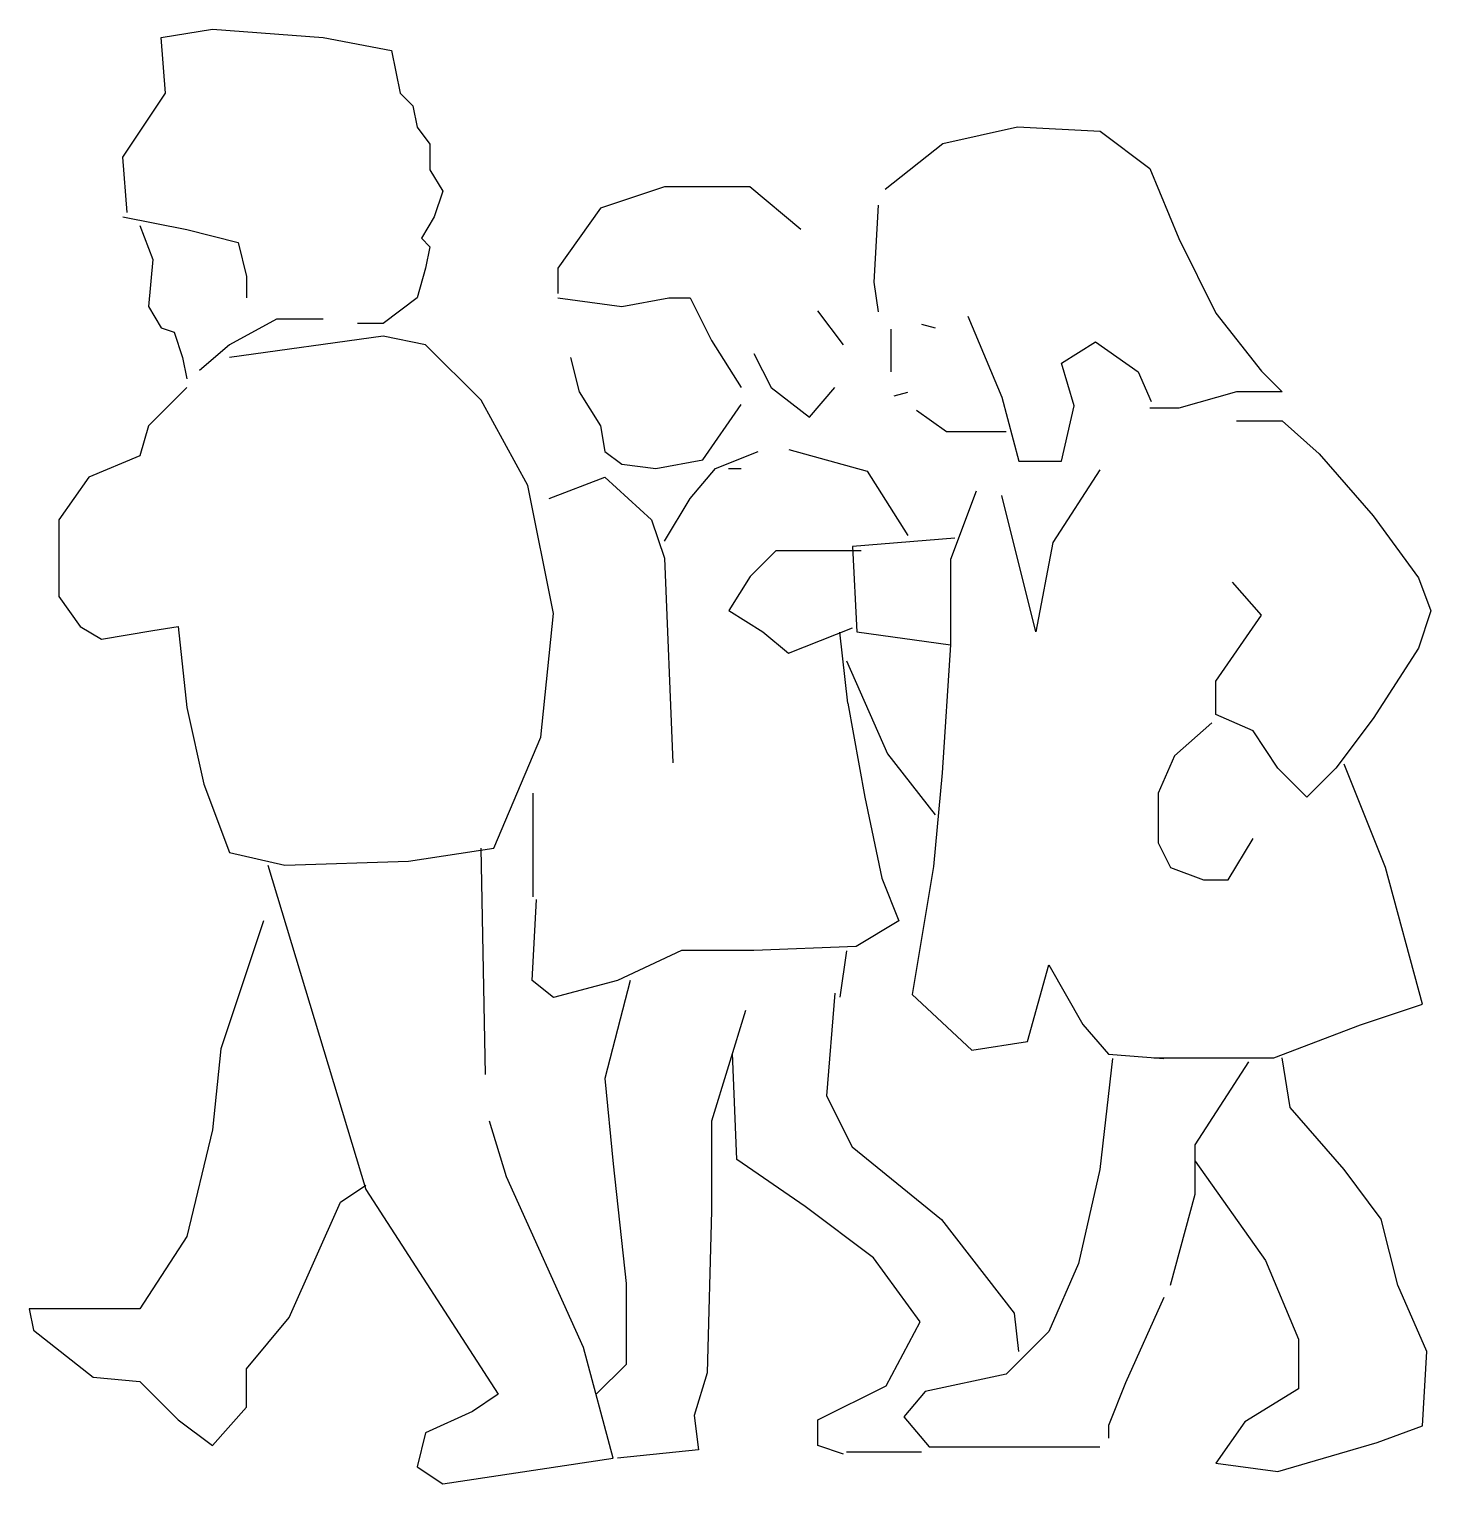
# Model space of a CAD drawing. Extents: x 48595 to 49702, y 21327 to 22475.
import ezdxf

# ---------------------------------------------------------------- set-up
doc = ezdxf.new("R2010")
doc.units = 0
doc.header["$LTSCALE"] = 1270
doc.header["$MEASUREMENT"] = 0
doc.layers.get('0').update_dxf_attribs({"linetype": 'CONTINUOUS'})

msp = doc.modelspace()

# ---------------------------------------------------------------- linework, layer by layer
at = {"linetype": 'CONTINUOUS'}
for p, q in [((48699.088, 22468.668), (48739.506, 22475.406)), ((48702.455, 22424.884), (48699.088, 22468.668)), ((48739.506, 22475.406), (48827.076, 22468.668)), ((48827.076, 22468.668), (48880.963, 22458.564)), ((48880.963, 22458.564), (48887.701, 22424.884)), ((48668.776, 22374.363), (48702.455, 22424.884)), ((48887.701, 22424.884), (48897.807, 22414.779)), ((48897.807, 22414.779), (48901.174, 22397.939)), ((48901.174, 22397.939), (48911.276, 22384.468)), ((49316.549, 22385.078), (49375.338, 22398.142)), ((49375.338, 22398.142), (49440.658, 22394.875)), ((49270.826, 22349.152), (49316.549, 22385.078)), ((49440.658, 22394.875), (49479.85, 22365.48)), ((48672.143, 22330.578), (48668.776, 22374.363)), ((48911.276, 22384.468), (48911.276, 22364.257)), ((48911.276, 22364.257), (48921.381, 22347.418)), ((49479.85, 22365.48), (49502.713, 22309.959)), ((49096.522, 22350.787), (49046.002, 22333.945)), ((49163.885, 22350.787), (49096.522, 22350.787)), ((49204.299, 22317.105), (49163.885, 22350.787)), ((48921.381, 22347.418), (48914.647, 22327.211)), ((48668.776, 22327.211), (48719.299, 22317.105)), ((48914.647, 22327.211), (48904.541, 22310.369)), ((49046.002, 22333.945), (49012.319, 22286.793)), ((49265.315, 22336.291), (49261.944, 22275.666)), ((48682.248, 22320.472), (48692.354, 22293.529)), ((48719.299, 22317.105), (48759.713, 22307.002)), ((48759.713, 22307.002), (48766.451, 22280.056)), ((48904.541, 22310.369), (48911.276, 22303.632)), ((49502.713, 22309.959), (49532.104, 22251.172)), ((48692.354, 22293.529), (48688.987, 22256.48)), ((48911.276, 22303.632), (48907.908, 22286.793)), ((48907.908, 22286.793), (48901.174, 22263.216)), ((49012.319, 22286.793), (49012.319, 22266.584)), ((48766.451, 22280.056), (48766.451, 22263.216)), ((49261.944, 22275.666), (49265.315, 22252.089)), ((48901.174, 22263.216), (48874.229, 22243.007)), ((49012.319, 22263.216), (49062.838, 22256.48)), ((49062.838, 22256.48), (49099.889, 22263.216)), ((49099.889, 22263.216), (49116.729, 22263.216)), ((49116.729, 22263.216), (49133.572, 22229.535)), ((48688.987, 22256.48), (48699.088, 22239.64)), ((49237.979, 22226.168), (49217.772, 22253.113)), ((49336.041, 22248.72), (49362.987, 22184.728)), ((49532.104, 22251.172), (49568.029, 22205.447)), ((48699.088, 22239.64), (48709.194, 22236.271)), ((48709.194, 22236.271), (48715.928, 22216.062)), ((48790.026, 22246.375), (48752.979, 22226.168)), ((48827.076, 22246.375), (48790.026, 22246.375)), ((48874.229, 22243.007), (48854.022, 22243.007)), ((49275.416, 22238.617), (49275.416, 22204.937)), ((49299.615, 22242.33), (49310.377, 22239.506)), ((48752.979, 22226.168), (48729.401, 22205.959)), ((48874.229, 22232.904), (48752.979, 22216.062)), ((48907.908, 22226.168), (48874.229, 22232.904)), ((48951.694, 22182.382), (48907.908, 22226.168)), ((49133.572, 22229.535), (49157.147, 22192.488)), ((49410.139, 22211.672), (49437.084, 22228.511)), ((49437.084, 22228.511), (49470.764, 22204.937)), ((48715.928, 22216.062), (48719.299, 22199.222)), ((49022.424, 22216.062), (49029.158, 22189.119)), ((49167.252, 22219.431), (49180.725, 22192.488)), ((49420.244, 22177.992), (49410.139, 22211.672)), ((49470.764, 22204.937), (49480.869, 22181.359)), ((49568.029, 22205.447), (49584.362, 22189.117)), ((48719.299, 22192.488), (48688.987, 22162.175)), ((49180.725, 22192.488), (49211.037, 22168.91)), ((49211.037, 22168.91), (49231.244, 22192.488)), ((48988.744, 22115.021), (48951.694, 22182.382)), ((49029.158, 22189.119), (49046.002, 22162.175)), ((49126.834, 22135.23), (49157.147, 22179.015)), ((49278.088, 22185.818), (49288.85, 22188.644)), ((49362.987, 22184.728), (49376.459, 22134.207)), ((49410.139, 22134.207), (49420.244, 22177.992)), ((49548.436, 22189.117), (49502.713, 22176.052)), ((49584.362, 22189.117), (49548.436, 22189.117)), ((49295.627, 22174.625), (49319.201, 22157.783)), ((49502.713, 22176.052), (49479.85, 22176.052)), ((48688.987, 22162.175), (48682.248, 22138.597)), ((49046.002, 22162.175), (49049.369, 22141.964)), ((49319.201, 22157.783), (49366.354, 22157.783)), ((49548.436, 22166.256), (49584.362, 22166.256)), ((49584.362, 22166.256), (49613.756, 22140.127)), ((49194.666, 22143.433), (49256.557, 22126.48)), ((48682.248, 22138.597), (48641.83, 22121.757)), ((49049.369, 22141.964), (49062.838, 22131.861)), ((49089.783, 22128.492), (49126.834, 22135.23)), ((49136.94, 22128.492), (49170.619, 22141.964)), ((49376.459, 22134.207), (49410.139, 22134.207)), ((49613.756, 22140.127), (49656.213, 22091.136)), ((48641.83, 22121.757), (48618.256, 22088.078)), ((49005.584, 22104.918), (49049.369, 22121.757)), ((49049.369, 22121.757), (49086.416, 22088.078)), ((49062.838, 22131.861), (49089.783, 22128.492)), ((49116.729, 22104.918), (49136.94, 22128.492)), ((49147.041, 22128.492), (49157.147, 22128.492)), ((49256.557, 22126.48), (49288.85, 22075.619)), ((49440.451, 22127.47), (49403.404, 22070.214)), ((49008.951, 22013.978), (48988.744, 22115.021)), ((49342.779, 22110.629), (49322.569, 22056.742)), ((49096.522, 22071.236), (49116.729, 22104.918)), ((49389.932, 21999.484), (49362.987, 22107.261)), ((48618.256, 22088.078), (48618.256, 22027.451)), ((49086.416, 22088.078), (49096.522, 22057.765)), ((49656.213, 22091.136), (49692.139, 22042.146)), ((49184.479, 22063.476), (49164.272, 22043.269)), ((49251.838, 22063.476), (49184.479, 22063.476)), ((49325.94, 22073.582), (49245.104, 22066.845)), ((49245.104, 22066.845), (49248.471, 21999.484)), ((49403.404, 22070.214), (49389.932, 21999.484)), ((49096.522, 22057.765), (49103.26, 21896.097)), ((49322.569, 22056.742), (49322.569, 21989.379)), ((49164.272, 22043.269), (49147.432, 22016.324)), ((49692.139, 22042.146), (49701.94, 22016.017)), ((49568.029, 22012.752), (49545.166, 22038.881)), ((48618.256, 22027.451), (48635.096, 22003.875)), ((48998.846, 21916.304), (49008.951, 22013.978)), ((49147.432, 22016.324), (49174.373, 21999.484)), ((49532.104, 21960.496), (49568.029, 22012.752)), ((49701.94, 22016.017), (49692.139, 21986.625)), ((48635.096, 22003.875), (48651.936, 21993.771)), ((48651.936, 21993.771), (48692.354, 22000.507)), ((48692.354, 22000.507), (48712.561, 22003.875)), ((48712.561, 22003.875), (48719.299, 21939.882)), ((49174.373, 21999.484), (49194.584, 21982.644)), ((49194.584, 21982.644), (49245.104, 22002.851)), ((49241.35, 21943.25), (49235.029, 21999.328)), ((49248.471, 21999.484), (49322.569, 21989.379)), ((49322.569, 21989.379), (49315.834, 21888.338)), ((49692.139, 21986.625), (49656.213, 21931.101)), ((49240.412, 21976.722), (49272.705, 21903.257)), ((49532.104, 21934.367), (49532.104, 21960.496)), ((48719.299, 21939.882), (48732.768, 21879.256)), ((49241.35, 21943.25), (49254.822, 21869.152)), ((49528.838, 21927.836), (49499.444, 21901.707)), ((49561.498, 21921.304), (49532.104, 21934.367)), ((49656.213, 21931.101), (49626.819, 21891.91)), ((48961.799, 21828.734), (48998.846, 21916.304)), ((49581.096, 21891.91), (49561.498, 21921.304)), ((49272.705, 21903.257), (49310.377, 21855.222)), ((49499.444, 21901.707), (49486.381, 21872.314)), ((49603.955, 21869.047), (49581.096, 21891.91)), ((49626.819, 21891.91), (49603.955, 21869.047)), ((49666.01, 21813.525), (49633.35, 21895.175)), ((48732.768, 21879.256), (48752.979, 21825.367)), ((49315.834, 21888.338), (49309.1, 21814.24)), ((48992.846, 21790.232), (48992.846, 21872.175)), ((49254.822, 21869.152), (49268.291, 21805.16)), ((49486.381, 21872.314), (49486.381, 21833.121)), ((49541.904, 21803.726), (49561.498, 21836.386)), ((48752.979, 21825.367), (48796.764, 21815.263)), ((48894.436, 21818.631), (48961.799, 21828.734)), ((48955.065, 21650.226), (48951.694, 21828.734)), ((49486.381, 21833.121), (49496.178, 21813.525)), ((48783.291, 21815.263), (48860.756, 21559.289)), ((48796.764, 21815.263), (48894.436, 21818.631)), ((49309.1, 21814.24), (49292.256, 21713.197)), ((49496.178, 21813.525), (49522.307, 21803.726)), ((49695.404, 21705.746), (49666.01, 21813.525)), ((49268.291, 21805.16), (49281.768, 21771.476)), ((49522.307, 21803.726), (49541.904, 21803.726)), ((48992.112, 21724.324), (48995.479, 21788.318)), ((48779.924, 21771.476), (48746.244, 21670.435)), ((49281.768, 21771.476), (49248.084, 21751.269)), ((49109.994, 21747.902), (49059.471, 21724.324)), ((49167.252, 21747.902), (49109.994, 21747.902)), ((49248.084, 21751.269), (49167.252, 21747.902)), ((49240.412, 21747.849), (49235.029, 21711.115)), ((49383.194, 21676.148), (49400.033, 21736.773)), ((49400.033, 21736.773), (49426.979, 21689.621)), ((49008.951, 21710.851), (48992.112, 21724.324)), ((49059.471, 21724.324), (49008.951, 21710.851)), ((49069.576, 21724.324), (49049.369, 21646.859)), ((49231.244, 21714.22), (49224.51, 21633.386)), ((49292.256, 21713.197), (49339.412, 21669.414)), ((49160.514, 21700.748), (49133.572, 21613.177)), ((49646.416, 21689.418), (49695.404, 21705.746)), ((49426.979, 21689.621), (49447.19, 21666.045)), ((49577.83, 21663.289), (49646.416, 21689.418)), ((49339.412, 21669.414), (49383.194, 21676.148)), ((48746.244, 21670.435), (48739.506, 21606.441)), ((49153.779, 21582.867), (49150.408, 21667.066)), ((49450.557, 21662.675), (49440.451, 21575.107)), ((49447.19, 21666.045), (49490.975, 21662.675)), ((49483.115, 21663.289), (49577.83, 21663.289)), ((49590.893, 21624.097), (49584.362, 21663.289)), ((49515.776, 21594.703), (49558.233, 21660.023)), ((49049.369, 21646.859), (49056.104, 21579.496)), ((49224.51, 21633.386), (49244.717, 21592.97)), ((49633.35, 21575.107), (49590.893, 21624.097)), ((48739.506, 21606.441), (48719.299, 21522.24)), ((48971.901, 21569.392), (48958.432, 21613.177)), ((49133.572, 21613.177), (49133.572, 21542.449)), ((49244.717, 21592.97), (49315.447, 21535.713)), ((49515.776, 21555.511), (49515.776, 21594.703)), ((49207.666, 21545.816), (49153.779, 21582.867)), ((49515.776, 21581.638), (49571.299, 21503.254)), ((49032.529, 21434.67), (48971.901, 21569.392)), ((49056.104, 21579.496), (49066.209, 21485.191)), ((49440.451, 21575.107), (49423.612, 21501.007)), ((49662.744, 21535.914), (49633.35, 21575.107)), ((48840.549, 21549.185), (48860.756, 21562.658)), ((48860.756, 21559.289), (48965.166, 21397.621)), ((48800.131, 21458.246), (48840.549, 21549.185)), ((49496.178, 21483.658), (49515.776, 21555.511)), ((49133.572, 21542.449), (49130.201, 21414.461)), ((49261.557, 21505.4), (49207.666, 21545.816)), ((49315.447, 21535.713), (49372.705, 21461.615)), ((49675.811, 21483.658), (49662.744, 21535.914)), ((48719.299, 21522.24), (48682.248, 21464.984)), ((49298.608, 21454.879), (49261.557, 21505.4)), ((49423.612, 21501.007), (49400.033, 21447.121)), ((49571.299, 21503.254), (49597.424, 21441.199)), ((49066.209, 21485.191), (49066.209, 21421.197)), ((49698.674, 21431.402), (49675.811, 21483.658)), ((49490.975, 21474.064), (49460.658, 21406.703)), ((48594.678, 21464.984), (48598.045, 21448.142)), ((48682.248, 21464.984), (48594.678, 21464.984)), ((48766.451, 21417.83), (48800.131, 21458.246)), ((49271.662, 21404.357), (49298.608, 21454.879)), ((49372.705, 21461.615), (49376.072, 21431.302)), ((48598.045, 21448.142), (48645.201, 21411.093)), ((49400.033, 21447.121), (49366.354, 21413.439)), ((49056.104, 21347.101), (49032.529, 21434.67)), ((49597.424, 21441.199), (49597.424, 21402.007)), ((49695.404, 21372.613), (49698.674, 21431.402)), ((49066.209, 21421.197), (49042.631, 21397.621)), ((48645.201, 21411.093), (48682.248, 21407.726)), ((48766.451, 21387.517), (48766.451, 21417.83)), ((49130.201, 21414.461), (49120.096, 21380.781)), ((49366.354, 21413.439), (49302.362, 21399.966)), ((48682.248, 21407.726), (48712.561, 21377.414)), ((48965.166, 21397.621), (48944.959, 21384.148)), ((49217.772, 21377.414), (49271.662, 21404.357)), ((49302.362, 21399.966), (49285.522, 21379.757)), ((49460.658, 21406.703), (49447.19, 21373.023)), ((49597.424, 21402.007), (49554.967, 21375.879)), ((48739.506, 21357.205), (48766.451, 21387.517)), ((48712.561, 21377.414), (48739.506, 21357.205)), ((48944.959, 21384.148), (48907.908, 21367.308)), ((49120.096, 21380.781), (49123.467, 21353.836)), ((49217.772, 21357.205), (49217.772, 21377.414)), ((49285.522, 21379.757), (49305.729, 21356.181)), ((49554.967, 21375.879), (49532.104, 21343.22)), ((48907.908, 21367.308), (48901.174, 21340.365)), ((49447.19, 21373.023), (49447.19, 21362.918)), ((49659.479, 21359.55), (49695.404, 21372.613)), ((49123.467, 21353.836), (49059.471, 21347.101)), ((49237.979, 21350.468), (49217.772, 21357.205)), ((49240.412, 21352.263), (49299.615, 21352.263)), ((49305.729, 21356.181), (49389.932, 21356.181)), ((49389.932, 21356.181), (49440.451, 21356.181)), ((49581.096, 21336.687), (49659.479, 21359.55)), ((48901.174, 21340.365), (48921.381, 21326.89)), ((48921.381, 21326.89), (49056.104, 21347.101)), ((49532.104, 21343.22), (49581.096, 21336.687))]:
    msp.add_line(p, q, dxfattribs=at)

doc.saveas('drawing.dxf')
